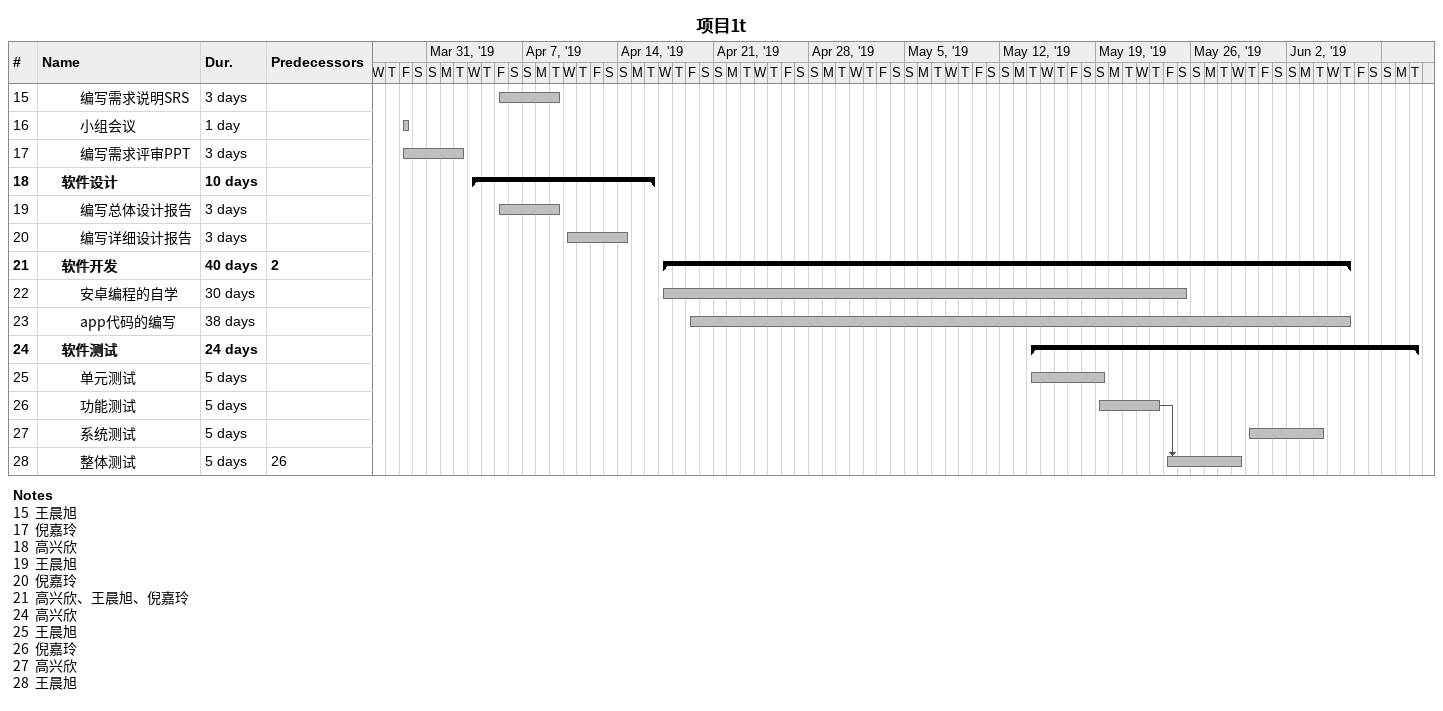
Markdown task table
项目1t

| ID | Level | Task | Duration | Start | Finish | Predecessors |
|---|---|---|---|---|---|---|
| 15 | 3 | 编写需求说明SRS | 3d | 2019-04-05 | 2019-04-09 |  |
| 16 | 3 | 小组会议 | 1d | 2019-03-29 | 2019-03-29 |  |
| 17 | 3 | 编写需求评审PPT | 3d | 2019-03-29 | 2019-04-02 |  |
| 18 | 2 | **软件设计** | 10d | 2019-04-03 | 2019-04-16 |  |
| 19 | 3 | 编写总体设计报告 | 3d | 2019-04-05 | 2019-04-09 |  |
| 20 | 3 | 编写详细设计报告 | 3d | 2019-04-10 | 2019-04-14 |  |
| 21 | 2 | **软件开发** | 40d | 2019-04-17 | 2019-06-06 | 2 |
| 22 | 3 | 安卓编程的自学 | 30d | 2019-04-17 | 2019-05-25 |  |
| 23 | 3 | app代码的编写 | 38d | 2019-04-19 | 2019-06-06 |  |
| 24 | 2 | **软件测试** | 24d | 2019-05-14 | 2019-06-11 |  |
| 25 | 3 | 单元测试 | 5d | 2019-05-14 | 2019-05-19 |  |
| 26 | 3 | 功能测试 | 5d | 2019-05-19 | 2019-05-23 |  |
| 27 | 3 | 系统测试 | 5d | 2019-05-30 | 2019-06-04 |  |
| 28 | 3 | 整体测试 | 5d | 2019-05-24 | 2019-05-29 | 26 |

Notes
- 15: 王晨旭
- 17: 倪嘉玲
- 18: 高兴欣
- 19: 王晨旭
- 20: 倪嘉玲
- 21: 高兴欣、王晨旭、倪嘉玲
- 24: 高兴欣
- 25: 王晨旭
- 26: 倪嘉玲
- 27: 高兴欣
- 28: 王晨旭
